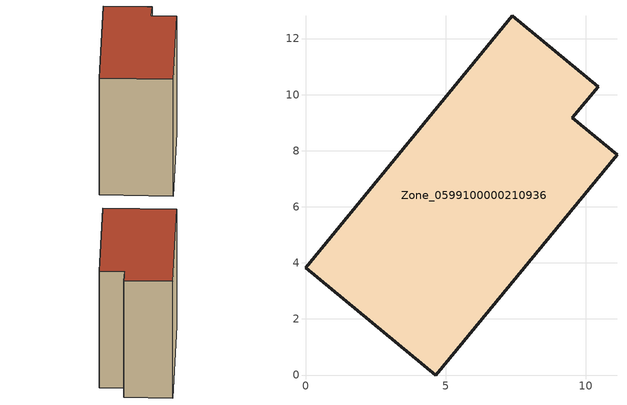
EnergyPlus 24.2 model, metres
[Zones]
Zone_0599100000210936
 floor ground (C_G): 0,3.83 7.38,12.81 10.45,10.28 9.52,9.17 11.11,7.86 4.65,0 z0
 wall outside (C_F): 4.65,0 11.11,7.86 9.52,9.17 10.45,10.28 7.38,12.81 0,3.83 4.65,0 z0:11.01
 roof outside (C_R): 7.38,12.81 0,3.83 4.65,0 11.11,7.86 9.52,9.17 10.45,10.28 z11.01
[BUILDING]
Pand.0599100000210936: North Axis=0; Terrain=City; Loads Convergence Tolerance Value=0.04; Temperature Convergence Tolerance Value=0.4; Solar Distribution=FullExterior; Maximum Number of Warmup Days=25; Minimum Number of Warmup Days=1
[Site:Location]
Rotterdam.The.Hague.AP_ZH_NLD Design_Conditions: Latitude=51.96; Longitude=4.45; Time Zone=1; Elevation=-4.5
[SITE:GROUNDTEMPERATURE:BUILDINGSURFACE]
18, 18, 18, 18, 18, 18, 18, 18, 18, 18, 18, 18
[MATERIAL] Thermal Absorptance=0.9; Solar Absorptance=0.7; Visible Absorptance=0.7
Name | Roughness | Thickness | Conductivity | Density | Specific Heat
G.TI.1946 | MediumSmooth | 0.15 | 1 | 540 | 1210
F.TI.1946 | Rough | 0.3 | 0.857143 | 1920 | 840
R.TI.1946 | MediumRough | 0.2 | 0.1 | 1500 | 1000
[CONSTRUCTION]
C_G: G.TI.1946
C_F: F.TI.1946
C_R: R.TI.1946
[ZONE]
Zone_0599100000210936: Type=1; Multiplier=1; Ceiling Height=Autocalculate; Volume=Autocalculate; Floor Area=autocalculate; Part of Total Floor Area=Yes
[ZONEINFILTRATION:DESIGNFLOWRATE]
Infil_Zone_0599100000210936: Zone or ZoneList or Space or SpaceList=Zone_0599100000210936; Schedule=AlwaysOn; Design Flow Rate Calculation Method=Flow/Area; Flow Rate per Floor Area=0.003; Constant Term Coefficient=1; Temperature Term Coefficient=0; Velocity Term Coefficient=0; Velocity Squared Term Coefficient=0
[HVACTEMPLATE:ZONE:IDEALLOADSAIRSYSTEM]
Zone_0599100000210936: Maximum Heating Supply Air Temperature=50; Minimum Cooling Supply Air Temperature=13; Maximum Heating Supply Air Humidity Ratio=0.0156; Minimum Cooling Supply Air Humidity Ratio=0.0077; Heating Limit=NoLimit; Cooling Limit=NoLimit; Dehumidification Control Type=ConstantSensibleHeatRatio; Cooling Sensible Heat Ratio=0.7; Dehumidification Setpoint=60; Humidification Control Type=None; Humidification Setpoint=30; Outdoor Air Method=None; Outdoor Air Flow Rate per Person=0.00944; Outdoor Air Flow Rate per Zone Floor Area=0; Outdoor Air Flow Rate per Zone=0; Demand Controlled Ventilation Type=None; Outdoor Air Economizer Type=NoEconomizer; Heat Recovery Type=None; Sensible Heat Recovery Effectiveness=0.7; Latent Heat Recovery Effectiveness=0.65
[ZONECONTROL:THERMOSTAT]
ThermostatControl_Zone_0599100000210936: Zone or ZoneList=Zone_0599100000210936; Control Type Schedule=DualSetpointControlType; Control 1=Thermostat_Zone_0599100000210936; Temperature Difference Between Cutout And Setpoint=0
[THERMOSTATSETPOINT:DUALSETPOINT]
Thermostat_Zone_0599100000210936: Heating Setpoint Temperature Schedule=HeatingSetpoint_Zone_0599100000210936; Cooling Setpoint Temperature Schedule=CoolingSetpoint_Zone_0599100000210936
[SCHEDULE:COMPACT]
HeatingSetpoint_Zone_0599100000210936: Through: 12/31, For: AllDays, Until: 24:00, 21
CoolingSetpoint_Zone_0599100000210936: Through: 12/31, For: AllDays, Until: 24:00, 24
DualSetpointControlType: Through: 12/31, For: AllDays, Until: 24:00, 4
AlwaysOn: Through: 12/31, For: AllDays, Until: 24:00, 1
